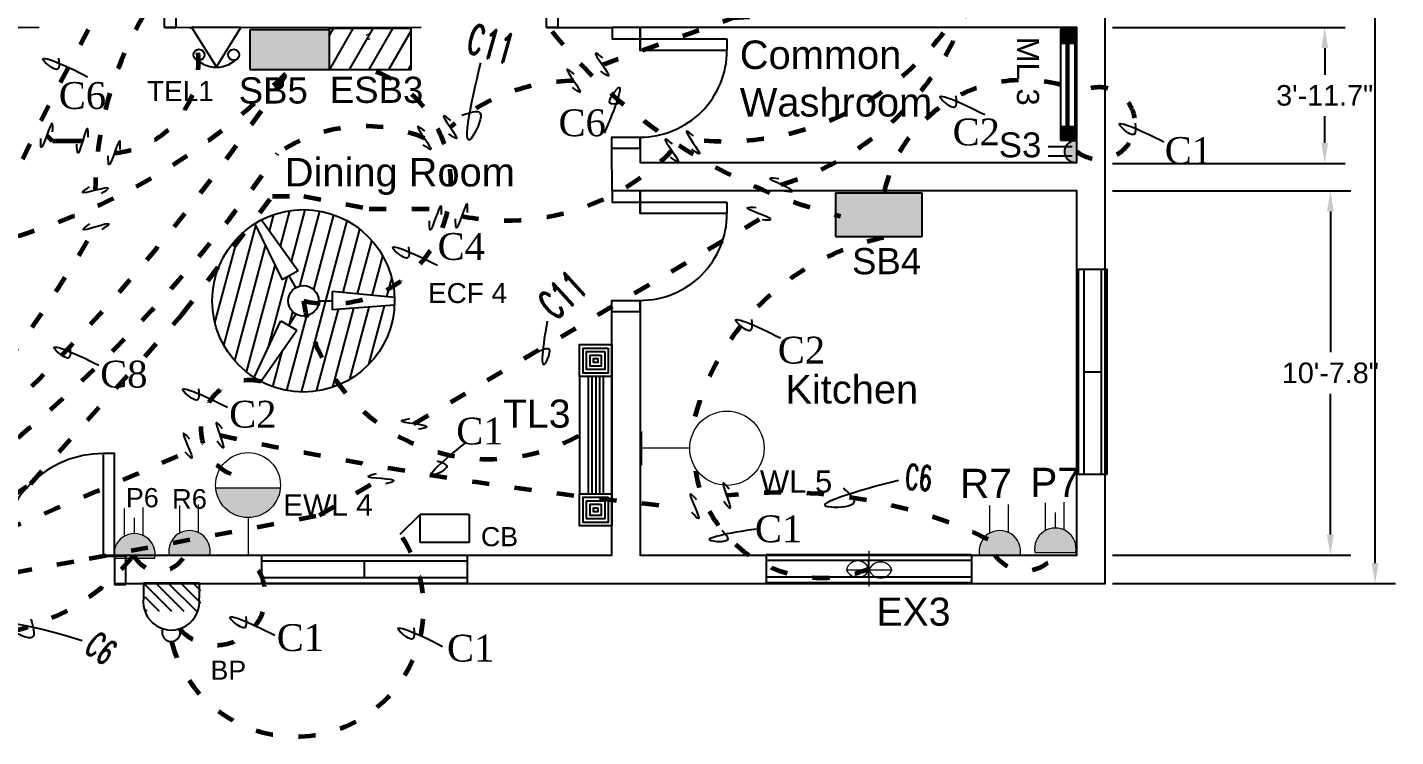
# Model space of a CAD drawing. Header units: inches. Extents: x -2148 to 1165, y -741 to 618.
# Drawn here: x -666.7 to -186.6, y -535.2 to -286.3 of the extents above; entities that cross this region are included whole.
import ezdxf

# ---------------------------------------------------------------- set-up
doc = ezdxf.new("R2010")
doc.units = ezdxf.units.IN
doc.header["$LTSCALE"] = 0.5
doc.header["$MEASUREMENT"] = 0
doc.linetypes.add('ACAD_ISO03W100', pattern=[30, 12, -18])
for name, color, linetype in [('Component Names', 2, 'Continuous'), ('Doors', 5, 'Continuous'), ('Everything', 7, 'Continuous'), ('High Load Wiring', 130, 'Continuous'), ('Low Load Wiring', 1, 'Continuous'), ('Room Dimension', 7, 'Continuous'), ('Room Name', 7, 'Continuous'), ('Walls', 7, 'Continuous'), ('Window', 7, 'Continuous')]:
    doc.layers.add(name, color=color, linetype=linetype)
doc.layers.add('Electrical Loads and  Legend Sheet', color=6, linetype='Continuous', lineweight=25)
doc.styles.add('JASIM', font='times.ttf')
doc.styles.add('ROMAND', font='romand.shx', dxfattribs={"width": 0.8})
doc.styles.get("Standard").update_dxf_attribs({"font": 'arial.ttf'})
doc.dimstyles.get("Standard").update_dxf_attribs({"dimscale": 40.05, "dimtxt": 0.18, "dimasz": 0.18, "dimexe": 0.18, "dimexo": 0.0625, "dimgap": 0.09, "dimtad": 0, "dimtih": 1, "dimtoh": 1, "dimdec": 1, "dimzin": 0, "dimdsep": 46, "dimlunit": 3, "dimtxsty": 'Standard', "dimcen": 0.09, "dimadec": 0, "dimazin": 0, "dimtfac": 1, "dimtdec": 1, "dimtofl": 0, "dimtmove": 0, "dimatfit": 3, "dimfxl": 1, "dimtolj": 1, "dimtzin": 0, "dimarcsym": 0})

# ---------------------------------------------------------------- blocks, each defined once
blk = doc.blocks.new('10')
at = {"layer": 'Electrical Loads and  Legend Sheet'}
blk.add_hatch(color=256, dxfattribs=at).paths.add_polyline_path([(27132.13, -3831.38), (27132.13, -3823.38, 1.138442)])
for p, q in [((27132.13, -3831.38), (27132.13, -3823.38)), ((27130.46, -3825.65), (27121.48, -3825.65)), ((27130.46, -3829.1), (27121.48, -3829.1))]:
    blk.add_line(p, q, dxfattribs=at)
blk.add_arc((27131.61, -3827.38), 4.03, 82.5917, 277.4083, dxfattribs=at)
blk = doc.blocks.new('ty')
at = {"layer": 'Electrical Loads and  Legend Sheet'}
for p, q in [((26271.05, -3659.09), (26277.05, -3655.34)), ((26277.05, -3662.84), (26277.05, -3655.34)), ((26271.05, -3659.09), (26277.05, -3662.84))]:
    blk.add_line(p, q, dxfattribs=at)
for centre in [(26272.88, -3656.43), (26272.88, -3661.74)]:
    blk.add_circle(centre, 0.844, dxfattribs=at)
blk.add_arc((26275.48, -3659.09), 4.5, 130.0197, 229.9803, dxfattribs=at)
blk = doc.blocks.new('S')
at = {"layer": 'Electrical Loads and  Legend Sheet'}
for p, q in [((27102.47, -3564.52), (27101.37, -3580.67)), ((27104.44, -3564.49), (27102.47, -3564.52)), ((27104.44, -3564.49), (27106.12, -3580.63)), ((27106.12, -3580.63), (27101.37, -3580.67)), ((27103.45, -3584.14), (27103.45, -3580.66)), ((27082.54, -3599.02), (27095.82, -3589.69)), ((27095.82, -3589.69), (27098.17, -3593.81)), ((27100.04, -3590.05), (27097.02, -3591.79)), ((27106.86, -3590.05), (27109.88, -3591.79)), ((27111.08, -3589.69), (27108.73, -3593.81)), ((27124.36, -3599.02), (27111.08, -3589.69)), ((27083.52, -3600.72), (27098.17, -3593.81)), ((27123.38, -3600.72), (27108.73, -3593.81)), ((27082.54, -3599.02), (27083.52, -3600.72)), ((27124.36, -3599.02), (27123.38, -3600.72))]:
    blk.add_line(p, q, dxfattribs=at)
blk.add_circle((27103.45, -3588.08), 3.94, dxfattribs=at)
blk = doc.blocks.new('t')
at = {"layer": 'Electrical Loads and  Legend Sheet'}
blk.add_hatch(color=7, dxfattribs=at).paths.add_polyline_path([(26239.884, -3590.473), (26239.884, -3593.473), (26245.884, -3593.473), (26245.884, -3590.473)])
at = {"layer": 'Electrical Loads and  Legend Sheet', "color": 7}
for p, q in [((26239.884, -3590.473), (26239.884, -3593.473)), ((26245.884, -3590.473), (26239.884, -3590.473)), ((26245.884, -3593.473), (26245.884, -3590.473)), ((26239.884, -3593.473), (26245.884, -3593.473))]:
    blk.add_line(p, q, dxfattribs=at)
blk = doc.blocks.new('4o')
at = {"layer": 'Electrical Loads and  Legend Sheet'}
h = blk.add_hatch(dxfattribs=at)
h.set_pattern_fill('ANSI31', color=252, scale=10, angle=15, style=0)
h.paths.add_polyline_path([(26565.6, -2786.12), (26559.6, -2786.12), (26559.6, -2789.12), (26565.6, -2789.12)])
at = {"layer": 'Electrical Loads and  Legend Sheet', "color": 7}
for p, q in [((26565.6, -2786.12), (26559.6, -2786.12)), ((26559.6, -2786.12), (26559.6, -2789.12)), ((26565.6, -2789.12), (26565.6, -2786.12)), ((26559.6, -2789.12), (26565.6, -2789.12))]:
    blk.add_line(p, q, dxfattribs=at)
blk = doc.blocks.new('122')
at = {"layer": 'Electrical Loads and  Legend Sheet'}
for p, q in [((27132.17, -3865.78), (27130.89, -3865.78)), ((27132.17, -3870.54), (27132.17, -3865.78)), ((27132.17, -3870.54), (27130.89, -3870.54))]:
    blk.add_line(p, q, dxfattribs=at)
for centre, radius, start, end in [((27130.55, -3868.16), 2.41, 81.8917, 278.1083), ((27127.94, -3868.15), 0.782, 69.6947, 293.2018)]:
    blk.add_arc(centre, radius, start, end, dxfattribs=at)
blk = doc.blocks.new('205')
at = {"layer": 'Electrical Loads and  Legend Sheet'}
for p, q in [((27100.62, -3883.85), (27107.93, -3883.85)), ((27100.62, -3883.85), (27100.62, -3888.02)), ((27110.88, -3886.8), (27107.93, -3883.85)), ((27107.93, -3888.02), (27107.93, -3883.85)), ((27100.62, -3888.02), (27107.93, -3888.02))]:
    blk.add_line(p, q, dxfattribs=at)
blk = doc.blocks.new('*D28')
at = {"layer": 'Defpoints', "color": 0, "linetype": 'Continuous', "lineweight": 15, "transparency": 16777216}
for p in [(-288.5, 22.45), (-288.5, -481.52), (-193.84, -481.52)]:
    blk.add_point(p, dxfattribs=at)
at = {"layer": 'Room Dimension', "color": 0, "linetype": 'Continuous', "lineweight": -2, "transparency": 16777216}
for p, q in [((-286, 22.45), (-186.64, 22.45)), ((-193.84, 15.24), (-193.84, -222.31)), ((-193.84, -474.31), (-193.84, -236.76)), ((-286, -481.52), (-186.64, -481.52))]:
    blk.add_line(p, q, dxfattribs=at)
at = {"layer": 'Room Dimension', "color": 0, "linetype": 'Continuous', "lineweight": 15, "transparency": 16777216}
for points in [[(-195.05, 15.24), (-192.64, 15.24), (-193.84, 22.45)], [(-195.05, -474.31), (-192.64, -474.31), (-193.84, -481.52)]]:
    blk.add_solid(points, dxfattribs=at)
at = {"layer": 'Room Dimension', "color": 0, "linetype": 'Continuous', "lineweight": 60, "transparency": 16777216, "insert": (-193.84, -229.54), "char_height": 7.209, "attachment_point": 5}
blk.add_mtext("\\A1;42'", dxfattribs=at)
blk = doc.blocks.new('*D37')
at = {"layer": 'Defpoints', "color": 0, "linetype": 'Continuous', "lineweight": 15, "transparency": 16777216}
for p in [(-288.5, -343.7), (-288.5, -471.52), (-209.53, -471.52)]:
    blk.add_point(p, dxfattribs=at)
at = {"layer": 'Room Dimension', "color": 0, "linetype": 'Continuous', "lineweight": -2, "transparency": 16777216}
for p, q in [((-286, -343.7), (-202.32, -343.7)), ((-209.53, -350.91), (-209.53, -400.33)), ((-209.53, -464.32), (-209.53, -414.9)), ((-286, -471.52), (-202.32, -471.52))]:
    blk.add_line(p, q, dxfattribs=at)
at = {"layer": 'Room Dimension', "color": 0, "linetype": 'Continuous', "lineweight": 15, "transparency": 16777216}
for points in [[(-210.73, -350.91), (-208.33, -350.91), (-209.53, -343.7)], [(-210.73, -464.32), (-208.33, -464.32), (-209.53, -471.52)]]:
    blk.add_solid(points, dxfattribs=at)
at = {"layer": 'Room Dimension', "color": 0, "linetype": 'Continuous', "lineweight": 15, "transparency": 16777216, "insert": (-209.53, -407.61), "char_height": 7.209, "attachment_point": 5}
blk.add_mtext('\\A1;10\'-7.8"', dxfattribs=at)
blk = doc.blocks.new('*D38')
at = {"layer": 'Defpoints', "color": 0, "linetype": 'Continuous', "lineweight": 15, "transparency": 16777216}
for p in [(-288.5, -286.41), (-288.5, -334.07), (-211.52, -334.07)]:
    blk.add_point(p, dxfattribs=at)
at = {"layer": 'Room Dimension', "color": 0, "linetype": 'Continuous', "lineweight": -2, "transparency": 16777216}
for p, q in [((-286, -286.41), (-204.31, -286.41)), ((-211.52, -293.62), (-211.52, -302.95)), ((-211.52, -326.86), (-211.52, -317.53)), ((-286, -334.07), (-204.31, -334.07))]:
    blk.add_line(p, q, dxfattribs=at)
at = {"layer": 'Room Dimension', "color": 0, "linetype": 'Continuous', "lineweight": 15, "transparency": 16777216}
for points in [[(-212.72, -293.62), (-210.32, -293.62), (-211.52, -286.41)], [(-212.72, -326.86), (-210.32, -326.86), (-211.52, -334.07)]]:
    blk.add_solid(points, dxfattribs=at)
at = {"layer": 'Room Dimension', "color": 0, "linetype": 'Continuous', "lineweight": 15, "transparency": 16777216, "insert": (-211.52, -310.24), "char_height": 7.209, "attachment_point": 5}
blk.add_mtext('\\A1;3\'-11.7"', dxfattribs=at)

msp = doc.modelspace()

# ---------------------------------------------------------------- hatches: boundary and pattern name
at = {"layer": 'Electrical Loads and  Legend Sheet', "linetype": 'Continuous', "lineweight": 15, "true_color": 0xffffff}
h = msp.add_hatch(color=7, dxfattribs=at)
h.dxf.hatch_style = 1
h.paths.add_polyline_path([(-383.38, -344.05), (-383.38, -359.71), (-352.41, -359.71), (-352.41, -344.05)])
at = {"layer": 'Electrical Loads and  Legend Sheet'}
h = msp.add_hatch(dxfattribs=at)
h.set_pattern_fill('ANSI31', color=253, scale=40.679878, angle=30, style=0)
h.set_pattern_definition([(75, (-36925.3317, 3479.105), (-4.91171814, 1.3160909), [])])
h.paths.add_polyline_path([(-584.52, -353.89), (-571.68, -371.74), (-574.81, -373.56), (-572.46, -377.67, -0.57735), (-564.47, -382.33), (-559.74, -382.34), (-559.75, -379.06), (-537.83, -381.1, 0.549835)])
h.paths.add_polyline_path([(-537.84, -383.77), (-559.73, -385.5), (-559.74, -382.34), (-564.47, -382.33, -0.57735), (-572.49, -386.92), (-574.88, -391), (-572.16, -392.61), (-584.75, -410.6, 0.549855)])
h.paths.add_polyline_path([(-572.49, -386.92, -0.266869), (-575.15, -382.3, -0.26903), (-572.46, -377.67), (-574.81, -373.56), (-577.24, -374.99), (-586.84, -355.21, 0.257886), (-601.8, -382.3, 0.255723), (-587.06, -409.25), (-577.7, -389.33), (-574.88, -391)])
at = {"layer": 'Electrical Loads and  Legend Sheet', "linetype": 'Continuous', "lineweight": 15}
h = msp.add_hatch(color=6, dxfattribs=at)
h.dxf.hatch_style = 1
h.paths.add_polyline_path([(-600.6, -447.88, 0.92274), (-577.89, -447.88)])
h = msp.add_hatch(color=6, dxfattribs=at)
h.dxf.hatch_style = 1
h.paths.add_polyline_path([(-621.94, -472.61, 1.207935), (-636.23, -472.61)])
h = msp.add_hatch(color=6, dxfattribs=at)
h.dxf.hatch_style = 1
h.paths.add_polyline_path([(-602.61, -471.52, 1.207935), (-616.9, -471.52)])
h = msp.add_hatch(color=6, dxfattribs=at)
h.dxf.hatch_style = 1
h.paths.add_polyline_path([(-318.36, -471.52, 1.207935), (-332.65, -471.52)])
h = msp.add_hatch(color=6, dxfattribs=at)
h.dxf.hatch_style = 1
h.paths.add_polyline_path([(-298.88, -470.65, 1.207935), (-313.16, -470.65)])
at = {"layer": 'Electrical Loads and  Legend Sheet'}
h = msp.add_hatch(dxfattribs=at)
h.set_pattern_fill('ANSI31', color=256, scale=24.599397, style=0)
h.set_pattern_definition([(135, (24815.1616, -16420.695), (2.17430004, 2.17430004), [])])
h.paths.add_polyline_path([(-605.74, -481.32), (-605.74, -491.16), (-625.42, -491.16), (-625.42, -481.32)])

# ---------------------------------------------------------------- linework, layer by layer
at = {"layer": 'Doors', "color": 5}
for points in [[(-618.52, -286.41), (-618.52, -276.51), (-614.52, -276.51), (-614.52, -286.41)], [(-484.53, -286.41), (-484.53, -276.51), (-480.53, -276.51), (-480.53, -286.41)], [(-421.21, -290.41), (-421.21, -294.41), (-451.64, -294.41), (-451.64, -286.41), (-461.54, -286.41), (-461.54, -290.41), (-451.64, -290.41)], [(-451.73, -324.84), (-451.73, -328.84), (-461.63, -328.84), (-461.63, -324.84)], [(-421.21, -347.7), (-421.21, -351.7), (-451.64, -351.7), (-451.64, -343.7), (-461.54, -343.7), (-461.54, -347.7), (-451.64, -347.7)], [(-451.73, -382.13), (-451.73, -386.13), (-461.63, -386.13), (-461.63, -382.13)], [(-632.09, -481.81), (-632.09, -471.91), (-636.09, -471.91), (-636.09, -481.81)]]:
    msp.add_lwpolyline(points, close=True, dxfattribs=at)
msp.add_lwpolyline([(-640.09, -435.92), (-640.09, -471.91), (-636.09, -471.91), (-636.09, -435.92), (-640.09, -435.92, 0.414214), (-676.09, -471.91)], format="xyb", dxfattribs=at)
for centre in [(-451.64, -294.41), (-451.64, -351.7)]:
    msp.add_arc(centre, 30.43, 269.8334, 0, dxfattribs=at)
at = {"layer": 'Electrical Loads and  Legend Sheet'}
for p, q in [((-302.05, -321.16), (-302.05, -291.84)), ((-301.97, -321.16), (-301.97, -291.84)), ((-301.89, -321.16), (-301.89, -291.84)), ((-301.8, -321.16), (-301.8, -291.84)), ((-301.64, -321.16), (-301.64, -291.84)), ((-301.48, -321.16), (-301.48, -291.84)), ((-301.4, -321.16), (-301.4, -291.84)), ((-301.31, -321.16), (-301.31, -291.84)), ((-301.23, -321.16), (-301.23, -291.84)), ((-301.23, -321.16), (-301.23, -291.84))]:
    msp.add_line(p, q, dxfattribs=at)
at = {"layer": 'Electrical Loads and  Legend Sheet', "color": 6}
for p, q in [((-472.91, -408.9), (-472.91, -450)), ((-469.94, -408.9), (-469.94, -450)), ((-468.61, -408.9), (-468.61, -450)), ((-467.27, -408.9), (-467.27, -450)), ((-467.27, -408.9), (-467.27, -450)), ((-465.94, -408.9), (-465.94, -450)), ((-464.61, -408.9), (-464.61, -450)), ((-461.64, -408.9), (-461.64, -450))]:
    msp.add_line(p, q, dxfattribs=at)
at = {"layer": 'Electrical Loads and  Legend Sheet', "color": 6, "linetype": 'Continuous', "lineweight": 15}
for p, q in [((-451.2, -428.16), (-451.2, -439.91)), ((-434.27, -434.03), (-451.2, -434.03)), ((-600.6, -447.88), (-577.89, -447.88)), ((-632.66, -455.18), (-632.66, -464.92)), ((-626.09, -454.87), (-626.09, -464.63)), ((-613.33, -454.1), (-613.33, -463.83)), ((-606.76, -453.79), (-606.76, -463.54)), ((-329.07, -454.1), (-329.07, -463.83)), ((-322.51, -453.79), (-322.51, -463.54)), ((-309.59, -453.23), (-309.59, -462.96)), ((-303.02, -452.91), (-303.02, -462.67)), ((-629.09, -463.98), (-629.09, -458.5)), ((-589.24, -458.36), (-589.24, -471.44)), ((-306.02, -462.03), (-306.02, -456.54)), ((-371.39, -470.01), (-371.39, -482.59)), ((-636.23, -472.61), (-621.94, -472.61)), ((-616.9, -471.52), (-602.61, -471.52)), ((-594.37, -471.44), (-584.11, -471.44)), ((-332.65, -471.52), (-318.36, -471.52)), ((-313.16, -470.65), (-298.88, -470.65)), ((-379.32, -476.65), (-363.36, -476.65))]:
    msp.add_line(p, q, dxfattribs=at)
at = {"layer": 'Electrical Loads and  Legend Sheet', "color": 252}
msp.add_lwpolyline([(-304.08, -326.04), (-304.08, -286.95), (-299.2, -286.95), (-299.2, -326.04), (-304.08, -326.04)], dxfattribs=at)
for points in [[(-304.08, -286.95), (-304.08, -291.84), (-299.2, -291.84), (-299.2, -286.95)], [(-303.68, -287.36), (-303.68, -291.43), (-299.6, -291.43), (-299.6, -287.36)], [(-303.27, -287.77), (-303.27, -291.02), (-300.01, -291.02), (-300.01, -287.77)], [(-302.86, -288.17), (-302.86, -290.62), (-300.42, -290.62), (-300.42, -288.17)], [(-302.46, -288.58), (-302.46, -290.21), (-300.83, -290.21), (-300.83, -288.58)], [(-302.05, -288.99), (-302.05, -289.8), (-301.23, -289.8), (-301.23, -288.99)], [(-304.08, -326.04), (-304.08, -321.16), (-299.2, -321.16), (-299.2, -326.04)], [(-303.68, -325.63), (-303.68, -321.56), (-299.6, -321.56), (-299.6, -325.63)], [(-303.27, -325.23), (-303.27, -321.97), (-300.01, -321.97), (-300.01, -325.23)], [(-302.86, -324.82), (-302.86, -322.38), (-300.42, -322.38), (-300.42, -324.82)], [(-302.46, -324.41), (-302.46, -322.78), (-300.83, -322.78), (-300.83, -324.41)], [(-302.05, -324.01), (-302.05, -323.19), (-301.23, -323.19), (-301.23, -324.01)]]:
    msp.add_lwpolyline(points, close=True, dxfattribs=at)
at = {"layer": 'Electrical Loads and  Legend Sheet'}
msp.add_lwpolyline([(-640.09, -471.52), (-461.64, -471.52), (-461.63, -386.13)], dxfattribs=at)
at = {"layer": 'Electrical Loads and  Legend Sheet', "color": 6}
for points in [[(-461.64, -397.63), (-461.64, -408.9), (-472.91, -408.9), (-472.91, -397.63)], [(-462.87, -398.86), (-462.87, -407.68), (-471.68, -407.68), (-471.68, -398.86)], [(-464.1, -400.09), (-464.1, -406.45), (-470.45, -406.45), (-470.45, -400.09)], [(-465.33, -401.32), (-465.33, -405.22), (-469.22, -405.22), (-469.22, -401.32)], [(-466.56, -402.55), (-466.56, -403.99), (-467.99, -403.99), (-467.99, -402.55)], [(-461.64, -450), (-461.64, -461.27), (-472.91, -461.27), (-472.91, -450)], [(-462.87, -451.23), (-462.87, -460.04), (-471.68, -460.04), (-471.68, -451.23)], [(-464.1, -452.46), (-464.1, -458.81), (-470.45, -458.81), (-470.45, -452.46)], [(-465.33, -453.68), (-465.33, -457.58), (-469.22, -457.58), (-469.22, -453.68)], [(-466.56, -454.91), (-466.56, -456.36), (-467.99, -456.36), (-467.99, -454.91)]]:
    msp.add_lwpolyline(points, close=True, dxfattribs=at)
at = {"layer": 'Electrical Loads and  Legend Sheet', "color": 253}
msp.add_circle((-569.81, -382.3), 32, dxfattribs=at)
at = {"layer": 'Electrical Loads and  Legend Sheet', "color": 6, "linetype": 'Continuous', "lineweight": 15}
for centre, radius in [((-421.23, -434.03), 13.04), ((-589.24, -446.96), 11.39)]:
    msp.add_circle(centre, radius, dxfattribs=at)
for centre, radius, start, end in [((-629.09, -471.25), 7.27, 349.2399, 190.7601), ((-609.76, -470.17), 7.27, 349.2399, 190.7601), ((-325.51, -470.17), 7.27, 349.2399, 190.7601), ((-306.02, -469.3), 7.27, 349.2399, 190.7601), ((-375.33, -477.69), 4.12, 14.5397, 165.4603), ((-367.35, -478.3), 4.32, 22.4713, 157.5287), ((-375.33, -475.02), 4.31, 202.2707, 337.7293), ((-367.35, -475.37), 4.19, 197.7836, 342.2164)]:
    msp.add_arc(centre, radius, start, end, dxfattribs=at)
at = {"layer": 'High Load Wiring', "color": 4, "linetype": 'ACAD_ISO03W100', "lineweight": 60}
for points in [[(-464.98, -299.43), (-419.25, -283.01), (-379.75, -280.28), (-362.95, -280.28), (-359.64, -275.5)], [(-647.26, -326.21), (-652.68, -326.21), (-657.79, -326.21), (-659.85, -324.29)], [(-738.57, -481.95), (-696.52, -467.56), (-665.55, -446.46), (-612.41, -387.19), (-580.68, -345.54), (-569.62, -345.54), (-546.75, -349.96), (-525.72, -349.96)], [(-531.05, -425.47), (-409.79, -353.67)], [(-730.01, -488.67), (-645.03, -472.73), (-564.13, -457.55), (-542.66, -444.68)]]:
    msp.add_lwpolyline(points, dxfattribs=at)
for centre, radius, start, end in [((-430.75, -245.79), 99.9, 286.5977, 349.967), ((-422.07, -229.83), 96.51, 265.7247, 331.1449), ((-638.71, -298.42), 32.1, 274.6094, 21.9942), ((-474.64, -371.73), 66.62, 90.3, 130.9571), ((-548.17, -374.81), 53.79, 67.2557, 124.7966), ((-1000.96, -36.54), 514.45, 300.0264, 325.1331), ((-498.51, -273.23), 80.87, 258.7516, 315.7891), ((-299.29, 958.47), 1419.94, 257.8108, 264.36374), ((-2163.53, 3094.85), 3856.66, 291.82058, 293.70116), ((-402.06, -617.72), 168.16, 64.4797, 96.5719), ((-689.4, -422.9), 77.3, 238.3045, 321.2823), ((-620.38, -467.19), 9.92, 205.875, 332.9601), ((-316.67, -463.71), 13.21, 216.2816, 323.7184)]:
    msp.add_arc(centre, radius, start, end, dxfattribs=at)
at = {"layer": 'High Load Wiring', "color": 4, "linetype": 'ByBlock'}
for points in [[(-464.78, -297.02), (-467.26, -295.38), (-462.81, -303.39), (-465.44, -301.73)], [(-474.79, -302.7), (-477.27, -301.05), (-472.81, -309.07), (-475.44, -307.41)], [(-657.79, -323.03), (-657.92, -320.06), (-661.77, -328.38), (-661.98, -325.28)], [(-645.28, -324.82), (-645.59, -321.87), (-648.92, -330.41), (-649.32, -327.33)], [(-527.17, -322.79), (-529.65, -321.14), (-525.2, -329.16), (-527.83, -327.5)], [(-518.11, -319), (-520.59, -317.36), (-516.13, -325.38), (-518.76, -323.71)], [(-634.06, -329.15), (-634.19, -326.18), (-638.05, -334.5), (-638.25, -331.4)], [(-440.34, -327.2), (-442.82, -325.56), (-438.37, -333.58), (-441, -331.91)], [(-432.93, -324.38), (-435.4, -322.74), (-430.95, -330.76), (-433.58, -329.1)], [(-401.16, -343.7), (-398.19, -343.86), (-406.11, -339.23), (-403, -339.32)], [(-521.38, -352.02), (-521.51, -349.05), (-525.37, -357.37), (-525.57, -354.27)], [(-512.22, -351.28), (-512.35, -348.31), (-516.2, -356.63), (-516.41, -353.53)], [(-408.87, -353.78), (-405.9, -353.75), (-414.09, -349.63), (-410.98, -349.52)], [(-598.28, -427.17), (-600.26, -424.95), (-598, -433.84), (-600.12, -431.56)], [(-529.41, -427.25), (-526.53, -426.54), (-535.44, -424.4), (-532.44, -423.59)], [(-609.72, -430.88), (-611.82, -428.79), (-609.02, -437.52), (-611.28, -435.37)], [(-540.91, -446.35), (-538.08, -445.46), (-547.11, -443.88), (-544.16, -442.88)], [(-420.5, -448.39), (-422.47, -446.16), (-420.22, -455.05), (-422.34, -452.77)], [(-431.93, -452.09), (-434.04, -450), (-431.24, -458.73), (-433.49, -456.59)]]:
    msp.add_spline(points, degree=3, dxfattribs=at)
at = {"layer": 'High Load Wiring', "color": 4, "ltscale": 0.3}
for points in [[(-514.23, -317.18), (-511.47, -316.25), (-505.25, -314.15), (-515.74, -337.01), (-511.27, -313.12), (-507.53, -298.73)], [(-487.19, -399.91), (-485.69, -399.29), (-482.3, -397.89), (-487.29, -411.02), (-485.69, -397.54), (-484.14, -389.38)], [(-380.37, -447.94), (-378.27, -449.93), (-373.52, -454.43), (-398.51, -455.83), (-375.41, -448.66), (-361.02, -445.26)], [(-665.43, -493.96), (-664.63, -496.74), (-662.82, -503.02), (-685.07, -491.57), (-661.52, -497.08), (-647.39, -501.44)]]:
    msp.add_open_spline(points, degree=3, knots=[0, 0, 0, 0, 2.84987, 6.438032, 19.008, 19.008, 19.008, 19.008], dxfattribs=at)
at = {"layer": 'Low Load Wiring', "color": 240, "linetype": 'ACAD_ISO03W100', "lineweight": 60, "true_color": 0xed1f24}
for centre, radius, start, end in [((141.4, -714.8), 895.47, 140.91422, 156.2703), ((-517.96, -344.91), 124.9, 94.7055, 179.3723), ((-734.35, -147.36), 221.7, 259.7574, 316.0911), ((-560.38, -341.04), 42.32, 257.1337, 70.6412), ((-317.04, -355.03), 50.23, 75.0531, 168.4347), ((-290.69, -319.99), 12.63, 231.8415, 128.1585), ((-348.16, -445.53), 87.29, 101.962, 166.2152), ((-504.99, -372.25), 65.59, 188.8207, 299.288), ((-588.7, -427.24), 17.1, 76.6626, 263.289), ((-388.07, -434.75), 44.78, 189.2159, 291.8675), ((-572.64, -490.2), 45.03, 194.9998, 35.2209), ((-600.42, -485.79), 17.32, 222.0667, 56.8327)]:
    msp.add_arc(centre, radius, start, end, dxfattribs=at)
at = {"layer": 'Low Load Wiring', "color": 242, "linetype": 'ACAD_ISO03W100', "lineweight": 60, "true_color": 0xcd2027}
for centre, radius, start, end in [((-333.96, -167.04), 191.48, 201.1345, 255.6462), ((-1211.66, 124.59), 766.18, 307.66129, 326.24663), ((-1113.6, -81.27), 545.43, 312.7253, 329.7096)]:
    msp.add_arc(centre, radius, start, end, dxfattribs=at)
at = {"layer": 'Low Load Wiring', "color": 242, "ltscale": 0.3, "true_color": 0xcd2027}
for points in [[(-655.68, -297.11), (-655.5, -298.89), (-655.09, -302.9), (-667.35, -293.5), (-653.65, -299.44), (-645.54, -303.64)], [(-458.37, -312.93), (-460.13, -313.21), (-464.12, -313.85), (-455.43, -301.07), (-460.57, -315.09), (-464.3, -323.42)], [(-340.94, -310.41), (-340.76, -312.19), (-340.35, -316.21), (-352.62, -306.81), (-338.91, -312.74), (-330.81, -316.94)], [(-278.06, -319.99), (-277.88, -321.77), (-277.47, -325.78), (-289.73, -316.38), (-276.03, -322.32), (-267.92, -326.52)], [(-532.89, -363.3), (-532.71, -365.08), (-532.3, -369.09), (-544.56, -359.69), (-530.86, -365.63), (-522.75, -369.83)], [(-412.62, -388.79), (-412.43, -390.57), (-412.02, -394.58), (-424.29, -385.18), (-410.58, -391.12), (-402.48, -395.32)], [(-651.73, -398.39), (-651.55, -400.17), (-651.14, -404.19), (-663.4, -394.79), (-649.7, -400.72), (-641.59, -404.92)], [(-606.6, -413.12), (-606.42, -414.9), (-606.01, -418.92), (-618.27, -409.52), (-604.57, -415.45), (-596.46, -419.65)], [(-522.91, -438.4), (-521.22, -438.99), (-517.41, -440.32), (-531.13, -447.44), (-519.94, -437.55), (-512.7, -431.99)], [(-422.99, -462.74), (-421.83, -464.09), (-419.2, -467.16), (-434.64, -466.42), (-419.99, -463.49), (-410.94, -462.33)], [(-590.01, -493.09), (-589.83, -494.87), (-589.42, -498.88), (-601.68, -489.48), (-587.98, -495.42), (-579.87, -499.62)], [(-531.1, -497.01), (-530.92, -498.79), (-530.51, -502.8), (-542.77, -493.4), (-529.07, -499.34), (-520.96, -503.54)]]:
    msp.add_open_spline(points, degree=3, knots=[0, 0, 0, 0, 2.84987, 6.438032, 19.008, 19.008, 19.008, 19.008], dxfattribs=at)
at = {"layer": 'Low Load Wiring', "color": 242, "linetype": 'ByBlock', "true_color": 0xcd2027}
for points in [[(-640.66, -344.58), (-638.25, -342.85), (-647.32, -344.18), (-644.84, -342.31)], [(-640.38, -357.27), (-638.08, -355.39), (-647.06, -357.28), (-644.69, -355.26)]]:
    msp.add_spline(points, degree=3, dxfattribs=at)
at = {"layer": 'Walls'}
for p, q in [((-672.44, -286.41), (-662.48, -286.3)), ((-618.52, -286.41), (-614.52, -286.41)), ((-614.52, -286.41), (-528.49, -286.3)), ((-484.53, -286.41), (-461.64, -286.41)), ((-461.54, -343.7), (-461.63, -328.84)), ((-461.64, -481.52), (-461.64, -481.61)), ((-451.64, -481.52), (-451.64, -481.61))]:
    msp.add_line(p, q, dxfattribs=at)
at = {"layer": 'Walls', "color": 6, "linetype": 'Continuous', "lineweight": 15}
for p, q in [((-547.84, -289.1), (-546.35, -288.35)), ((-547.07, -290.64), (-546.35, -290.29)), ((-547.07, -290.64), (-546.35, -290.29)), ((-547.07, -290.64), (-546.35, -290.29))]:
    msp.add_line(p, q, dxfattribs=at)
at = {"layer": 'Walls'}
for points in [[(-636.09, -481.52), (-288.5, -481.52), (-288.5, 22.45), (-912.47, 22.45), (-912.47, -481.52), (-716.02, -481.52)], [(-451.64, -324.84), (-451.64, -333.7), (-298.5, -333.7), (-298.5, -286.41), (-451.64, -286.41), (-451.64, -294.41)], [(-451.64, -382.13), (-451.64, -471.52), (-298.5, -471.52), (-298.5, -343.7), (-451.64, -343.7), (-451.64, -351.7)]]:
    msp.add_lwpolyline(points, dxfattribs=at)
at = {"layer": 'Window', "color": 30, "true_color": 0xf26722}
for p, q in [((-295.93, -443.23), (-295.93, -371.24)), ((-289.93, -371.24), (-289.93, -443.23)), ((-295.93, -407.24), (-289.93, -407.24)), ((-584.39, -473.54), (-512.4, -473.54)), ((-548.39, -479.54), (-548.39, -473.54)), ((-407.39, -473.3), (-335.4, -473.3)), ((-335.4, -479.3), (-407.39, -479.3))]:
    msp.add_line(p, q, dxfattribs=at)
at = {"layer": 'Window', "color": 32, "true_color": 0xcd6928}
for p, q in [((-371.39, -479.3), (-371.39, -473.3)), ((-512.4, -479.54), (-584.39, -479.54))]:
    msp.add_line(p, q, dxfattribs=at)
at = {"layer": 'Window', "color": 30, "true_color": 0xf26722}
for points in [[(-287.93, -443.23), (-297.93, -443.23), (-297.93, -371.24), (-287.93, -371.24)], [(-512.4, -471.54), (-512.4, -481.54), (-584.39, -481.54), (-584.39, -471.54)], [(-335.4, -471.3), (-335.4, -481.3), (-407.39, -481.3), (-407.39, -471.3)]]:
    msp.add_lwpolyline(points, close=True, dxfattribs=at)

# ---------------------------------------------------------------- block references
at = {"layer": 'Everything'}
for name, p, xscale, yscale, zscale, rotation in [('ty', (-9014.1, -60708.08), 2.29941016128747, 2.299410161281196, 2.299410161285034, 90), ('S', (-34887.68, -14406.49), 1.355995944241558, 1.355995944241558, 1.355995944241558, 29.76887881914298), ('122', (-16449.87, -111542.7), 4.093346160170963, 4.093346160159796, 4.093346160166627, 90)]:
    msp.add_blockref(name, p, dxfattribs=dict(at, xscale=xscale, yscale=yscale, zscale=zscale, rotation=rotation))
at = {"layer": 'Everything', "color": 7}
for p, xscale, yscale, zscale in [((-122385.78, 16378.65), 4.641683069666921, 4.641683069654257, 4.641683069662004), ((-133147.25, 17821.95), 5.059630671164311, 5.059630671150506, 5.059630671158951)]:
    msp.add_blockref('t', p, dxfattribs=dict(at, xscale=xscale, yscale=yscale, zscale=zscale))
at = {"layer": 'Everything', "color": 252, "xscale": 4.784537394218507, "yscale": 4.784537394205453, "zscale": 4.784537394213437, "rotation": 180}
msp.add_blockref('4o', (126543.38, -13631.43), dxfattribs=at)
at = {"layer": 'Everything'}
for name, p, xscale, yscale, zscale in [('10', (-25936.93, 3286.74), 0.944947216956031, 0.9449472169534529, 0.94494721695503), ('205', (63507.29, 8717.43), -2.362267118335543, 2.362267118329098, 2.362267118333041)]:
    msp.add_blockref(name, p, dxfattribs=dict(at, xscale=xscale, yscale=yscale, zscale=zscale))

# ---------------------------------------------------------------- texts
at = {"layer": 'Component Names', "color": 2}
for s, height, p in [('TEL1', 7.003, (-624.66, -312.2)), ('ECF 4', 6.994, (-526.06, -383.07)), ('WL 5', 7.78, (-409.66, -449.6)), ('EWL 4', 7.507, (-576.95, -457.68))]:
    msp.add_text(s, height=height, dxfattribs=at).set_placement(p)
at = {"layer": 'Component Names', "color": 40, "true_color": 0xf8d731}
for s, height, p in [('TL3', 9.855, (-499.8, -426.8)), ('CB', 6.716, (-507.53, -468.41)), ('EX3', 9.855, (-368.81, -496.31)), ('BP', 6.716, (-602.41, -515.26))]:
    msp.add_text(s, height=height, dxfattribs=at).set_placement(p)
at = {"layer": 'Component Names', "color": 2, "insert": (-311.72, -289.64), "char_height": 7.778, "attachment_point": 1, "rotation": 270}
msp.add_mtext_dynamic_manual_height_columns('ML 3', width=28.2914, gutter_width=38.89, heights=[0], dxfattribs=at)
at = {"layer": 'Component Names', "color": 2, "attachment_point": 1}
for s, width, gutter_width, insert, char_height in [('SB5', 18.8718, 45.94, (-592.51, -303.87), 9.188), ('ESB3', 18.8718, 45.94, (-560.56, -303.65), 9.188), ('S3', 10.5255, 43.71, (-325.85, -323.19), 8.743), ('SB4', 18.8718, 45.94, (-377.35, -363.78), 9.188), ('R7', 2.4116, 51.08, (-339.5, -441.22), 10.216), ('P7', 2.4116, 51.08, (-314.83, -440.89), 10.216), ('P6', 1.5939, 33.76, (-632.1, -447.99), 6.752), ('R6', 1.621, 34.33, (-615.91, -448.36), 6.867)]:
    msp.add_mtext_dynamic_manual_height_columns(s, width=width, gutter_width=gutter_width, heights=[0], dxfattribs=dict(at, insert=insert, char_height=char_height))
at = {"layer": 'High Load Wiring', "color": 4, "ltscale": 0.3, "style": 'ROMAND', "width": 0.6}
for s, height, rotation, p in [('C11', 10.458, 344.2139, (-513.29, -294.89)), ('C11', 10.381, 42.3347, (-481.47, -389.49)), ('C6', 8.931, 354.9372, (-359.04, -448.32)), ('C6', 8.931, 324.524, (-647.23, -505.08))]:
    msp.add_text(s, height=height, rotation=rotation, dxfattribs=at).set_placement(p)
at = {"layer": 'Low Load Wiring', "color": 242, "true_color": 0xcd2027, "char_height": 9.417, "attachment_point": 2, "style": 'JASIM'}
for s, insert in [('C6', (-647.34, -305.54)), ('C6', (-472.01, -315.11)), ('C2', (-333.75, -318.33)), ('C1', (-259.35, -324.84)), ('C4', (-514.44, -358.51)), ('C2', (-395.09, -394.88)), ('C8', (-632.82, -403.31)), ('C2', (-587.56, -417.36)), ('C1', (-507.9, -423.28)), ('C1', (-403.13, -457.59)), ('C1', (-570.87, -495.76)), ('C1', (-511.14, -499.46))]:
    msp.add_mtext(s, dxfattribs=dict(at, insert=insert))
at = {"layer": 'Room Name', "color": 3, "attachment_point": 1}
for s, insert, char_height in [('Common \\PWashroom', (-416.72, -290.95), 9.999), ('Dining Room', (-576.35, -332.15), 9.9994), ('Kitchen', (-400.74, -408.33), 9.999)]:
    msp.add_mtext_dynamic_manual_height_columns(s, width=400.5258, gutter_width=1, heights=[0], dxfattribs=dict(at, insert=insert, char_height=char_height))

# ---------------------------------------------------------------- dimensions: what is measured, and where the dimension line sits
at = {"layer": 'Room Dimension', "color": 30, "linetype": 'Continuous', "lineweight": 60, "true_color": 0xf26722}
dim = msp.add_linear_dim(base=(-193.84, -481.52), p1=(-288.5, 22.45), p2=(-288.5, -481.52), angle=90, dimstyle='Standard', dxfattribs=at)
dim.commit()
dim.dimension.update_dxf_attribs({"geometry": '*D28', "text_midpoint": (-193.84, -229.54)})
at = {"layer": 'Room Dimension', "color": 30, "linetype": 'Continuous', "lineweight": 15, "true_color": 0xf8991e}
for base, p1, p2, picture, middle in [((-211.52, -334.07), (-288.5, -286.41), (-288.5, -334.07), '*D38', (-211.52, -310.24)), ((-209.53, -471.52), (-288.5, -343.7), (-288.5, -471.52), '*D37', (-209.53, -407.61))]:
    dim = msp.add_linear_dim(base=base, p1=p1, p2=p2, angle=90, dimstyle='Standard', dxfattribs=at)
    dim.commit()
    dim.dimension.update_dxf_attribs({"geometry": picture, "text_midpoint": middle})

doc.saveas('drawing.dxf')
